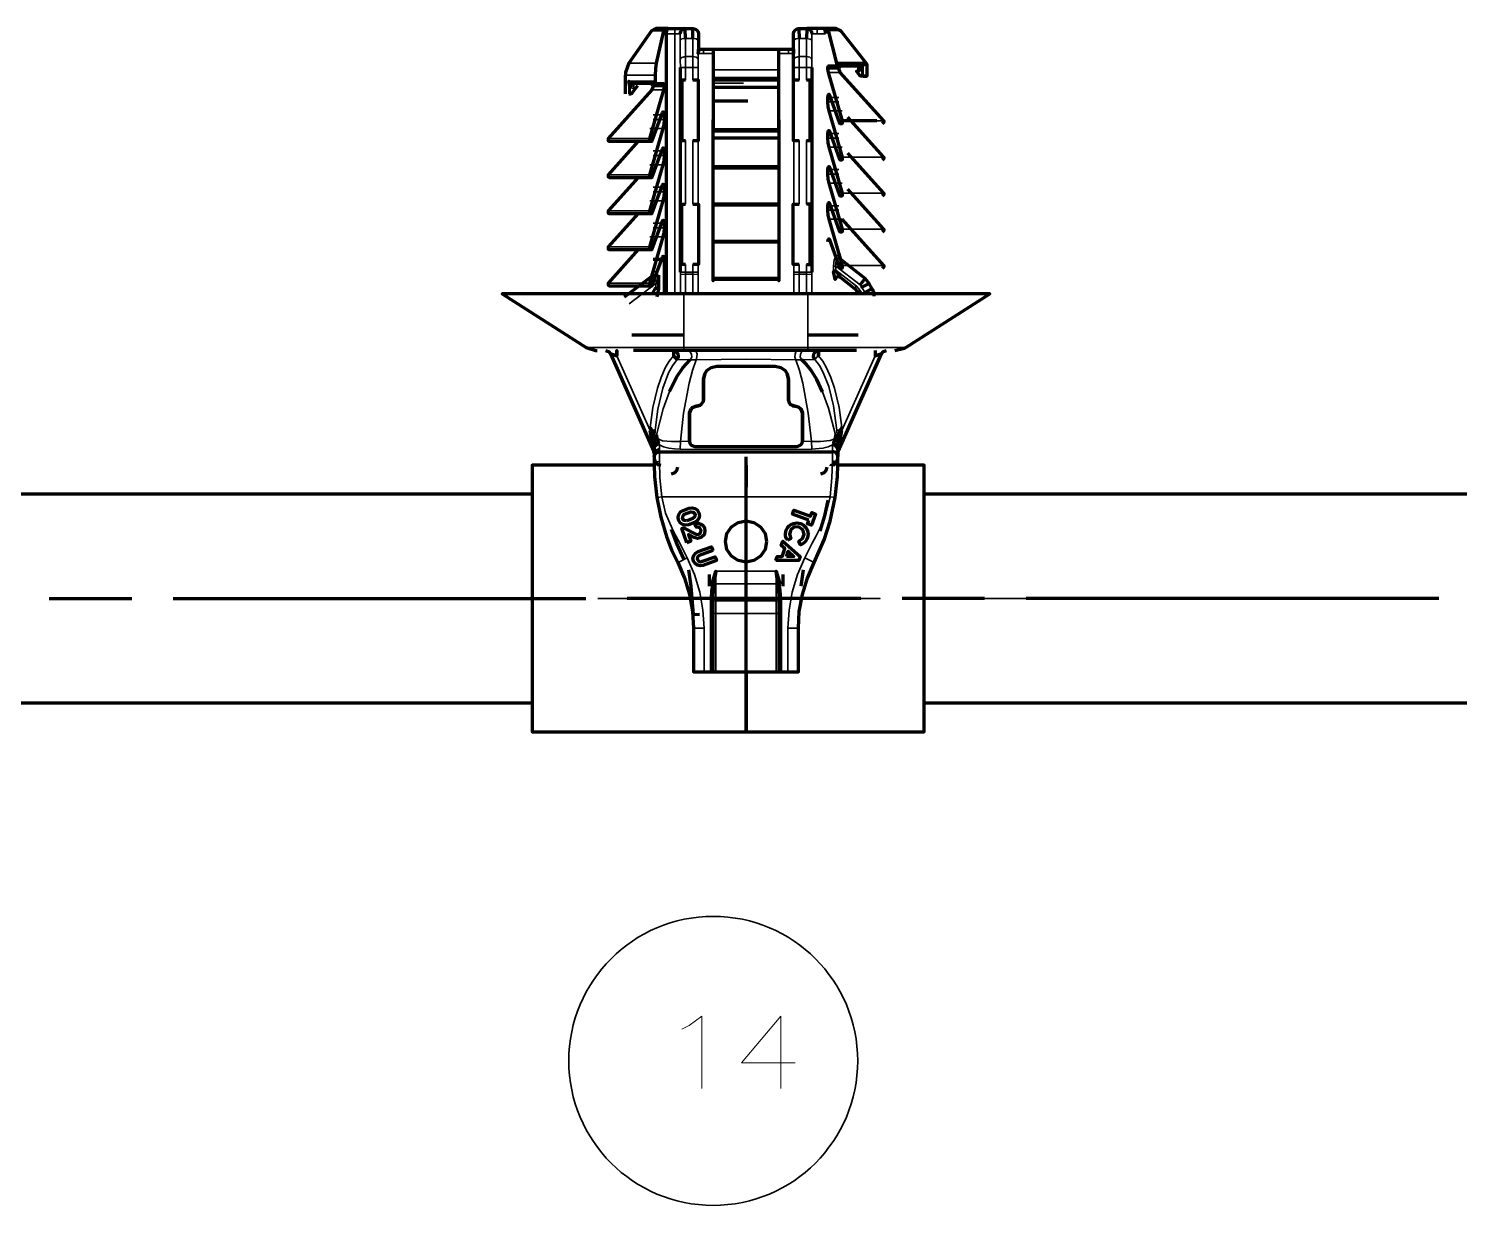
# Model space of a CAD drawing. Header units: millimetres. Extents: x 0 to 174, y 0 to 33.
# Drawn here: x 50.266 to 51.631, y 8.34 to 9.463 of the extents above; entities that cross this region are included whole.
import ezdxf

# ---------------------------------------------------------------- set-up
doc = ezdxf.new("R2010")
doc.units = ezdxf.units.MM
doc.layers.add('PDF_Geomertry', color=7, linetype='Continuous', true_color=0x405f80)

msp = doc.modelspace()

# ---------------------------------------------------------------- linework, layer by layer
at = {"layer": 'PDF_Geomertry', "lineweight": 70}
for points in [[(50.8646, 9.4626), (50.8649, 9.4626), (50.8669, 9.4626), (50.8735, 9.4626), (50.8669, 9.4626), (50.8651, 9.4626), (50.8646, 9.4626), (50.8606, 9.4606), (50.839, 9.4296), (50.8357, 9.4207), (50.8356, 9.4183)], [(50.8765, 9.4626), (50.8735, 9.4626), (50.8721, 9.4606), (50.865, 9.4296), (50.8642, 9.4243), (50.8639, 9.4183), (50.8639, 9.4125), (50.8644, 9.4104), (50.8525, 9.4104), (50.8436, 9.4104), (50.8421, 9.4107)], [(50.8749, 9.2104), (50.8749, 9.4576), (50.8753, 9.4612), (50.8758, 9.4622), (50.8761, 9.4625), (50.8765, 9.4626), (50.8828, 9.4626), (50.8865, 9.4626), (50.8897, 9.4626), (50.8918, 9.4626), (50.8926, 9.4626), (50.8907, 9.4622), (50.8892, 9.4612), (50.8881, 9.4596), (50.8876, 9.4576)], [(50.8926, 9.4626), (50.8926, 9.4626)], [(50.8928, 9.4533), (50.8926, 9.4625), (50.8926, 9.4626), (50.9001, 9.4626)], [(50.9001, 9.4533), (50.9001, 9.4625), (50.9001, 9.4626), (50.9004, 9.4626), (50.9024, 9.4622), (50.9039, 9.4612), (50.905, 9.4596), (50.9054, 9.4576), (50.9054, 9.4429)], [(50.9053, 9.4429), (50.9053, 9.4428), (50.9053, 9.4415), (50.9051, 9.439), (50.9053, 9.4415), (50.9053, 9.4428), (50.9053, 9.4429), (50.9101, 9.4429), (50.9192, 9.4429), (50.9192, 9.4414), (50.9192, 9.4372), (50.9192, 9.4308), (50.9192, 9.4232), (50.9192, 9.416), (50.9192, 9.4135), (50.9192, 9.4125), (50.9192, 9.4106), (50.9192, 9.4075), (50.9192, 9.4064), (50.9192, 9.4035), (50.9192, 9.3954), (50.9192, 9.3828), (50.9192, 9.3671), (50.9192, 9.3653), (50.9192, 9.364), (50.9192, 9.3643), (50.9192, 9.3651), (50.9821, 9.3651), (50.9821, 9.364), (50.9821, 9.3643), (50.9821, 9.3653), (50.9821, 9.3671), (50.9821, 9.3828), (50.9821, 9.3954), (50.9821, 9.4035), (50.9821, 9.4064), (50.9821, 9.4064), (50.9821, 9.4065), (50.9821, 9.4067), (50.9821, 9.4075), (50.9821, 9.4106), (50.9821, 9.4135), (50.9821, 9.4142), (50.9821, 9.416), (50.9821, 9.4232), (50.9821, 9.4308), (50.9821, 9.4372), (50.9821, 9.4414), (50.9821, 9.4429), (50.9911, 9.4429), (50.996, 9.4429), (50.996, 9.4428), (50.9961, 9.4415), (50.9961, 9.439), (50.996, 9.4429), (50.996, 9.4576), (50.9962, 9.4596), (50.9974, 9.4612), (50.9989, 9.4622), (51.0008, 9.4626), (51.0011, 9.4626), (51.0086, 9.4626), (51.0086, 9.4625), (51.0085, 9.4533)], [(51.0011, 9.4626), (51.0011, 9.4625), (51.0013, 9.4533)], [(51.0086, 9.4626), (51.0086, 9.4626)], [(51.0374, 9.4296), (51.0292, 9.4608), (51.0279, 9.4626), (51.0247, 9.4626), (51.0185, 9.4626), (51.0147, 9.4626), (51.0115, 9.4626), (51.0094, 9.4626), (51.0086, 9.4626), (51.0106, 9.4622), (51.0121, 9.4612), (51.0132, 9.4596), (51.0136, 9.4576)], [(51.0247, 9.4626), (51.0253, 9.4625), (51.0254, 9.4622), (51.026, 9.4612), (51.0263, 9.4596), (51.0264, 9.4576)], [(51.0368, 9.4626), (51.0365, 9.4626), (51.0344, 9.4626), (51.0279, 9.4626), (51.0344, 9.4626), (51.0363, 9.4626), (51.0368, 9.4626), (51.0407, 9.4608), (51.0654, 9.4296), (51.0658, 9.4288), (51.0658, 9.4174), (51.0643, 9.4174), (51.0625, 9.4174), (51.0658, 9.4174)], [(50.9192, 9.4429), (50.9821, 9.4429)], [(50.9961, 9.4135), (50.9961, 9.439)], [(50.8354, 9.4183), (50.8354, 9.4006)], [(50.8881, 9.2303), (50.8881, 9.4256)], [(51.0133, 9.4256), (51.0133, 9.2303)], [(51.0756, 9.3746), (51.0696, 9.3746), (51.0426, 9.3746), (51.0292, 9.4208), (51.0288, 9.4242), (51.0288, 9.4253), (51.0294, 9.4272), (51.0369, 9.4272), (51.0492, 9.4272), (51.0582, 9.4272)], [(51.0369, 9.4272), (51.0374, 9.4282), (51.0374, 9.4296), (51.0563, 9.4296), (51.0604, 9.4296), (51.0618, 9.4296)], [(51.0412, 9.4272), (51.0392, 9.4253)], [(51.081, 9.3721), (51.0825, 9.3736), (51.0821, 9.3746), (51.0406, 9.4208), (51.0392, 9.4242)], [(51.0625, 9.4174), (51.0622, 9.4174), (51.0619, 9.4174), (51.0611, 9.4174), (51.0604, 9.4174), (51.0597, 9.4175), (51.0592, 9.4179), (51.056, 9.4222), (51.0582, 9.4222), (51.0582, 9.4272), (51.0593, 9.4274), (51.0611, 9.4228), (51.0619, 9.4257), (51.0625, 9.4288), (51.0593, 9.4274)], [(50.8621, 9.4074), (50.8608, 9.4042), (50.8192, 9.3579), (50.8193, 9.3557), (50.8203, 9.3554), (50.821, 9.3554), (50.8229, 9.3554), (50.8307, 9.3554), (50.8431, 9.3554), (50.859, 9.3554), (50.8608, 9.3554), (50.861, 9.3554), (50.8611, 9.3554), (50.8613, 9.3558), (50.871, 9.3825), (50.8712, 9.3832), (50.8714, 9.3833), (50.8715, 9.3833), (50.8717, 9.3833), (50.8719, 9.3831), (50.8724, 9.3819), (50.8725, 9.3804), (50.8725, 9.376), (50.8722, 9.3714), (50.8714, 9.3674), (50.8586, 9.3233), (50.859, 9.3208)], [(50.8388, 9.4006), (50.8403, 9.4006), (50.8408, 9.4006), (50.8415, 9.4008), (50.8421, 9.4013), (50.8453, 9.4056), (50.8474, 9.4085)], [(50.8644, 9.4104), (50.8719, 9.4104), (50.8724, 9.4099), (50.8725, 9.4085), (50.8725, 9.4074), (50.8721, 9.4042), (50.8586, 9.3579), (50.859, 9.3554)], [(50.8621, 9.4085), (50.8601, 9.4104)], [(50.8929, 9.4135), (50.8894, 9.4135), (50.8894, 9.356), (50.8929, 9.356)], [(50.9, 9.356), (50.9054, 9.356), (50.9054, 9.4135), (50.9, 9.4135)], [(50.9821, 9.4135), (50.9192, 9.4135)], [(50.9821, 9.4064), (50.9192, 9.4064)], [(51.0013, 9.4135), (50.9958, 9.4135), (50.9958, 9.356), (51.0013, 9.356)], [(51.0083, 9.356), (51.0118, 9.356), (51.0118, 9.4135), (51.0083, 9.4135)], [(50.9525, 9.3935), (50.9192, 9.3935)], [(51.0288, 9.2593), (51.0289, 9.261), (51.0293, 9.2619), (51.0296, 9.2622), (51.0297, 9.2622), (51.0299, 9.2622), (51.03, 9.2621), (51.0304, 9.2615), (51.04, 9.2347), (51.0401, 9.2344), (51.0403, 9.2343), (51.0404, 9.2343), (51.0424, 9.2343), (51.0428, 9.2351), (51.0426, 9.2368), (51.0299, 9.2808), (51.029, 9.2847), (51.0288, 9.2894), (51.0288, 9.2938), (51.0289, 9.2954), (51.0293, 9.2965), (51.0296, 9.2967), (51.0297, 9.2967), (51.0299, 9.2967), (51.03, 9.2965), (51.0304, 9.296), (51.04, 9.2693), (51.0401, 9.2689), (51.0403, 9.2688), (51.0404, 9.2688), (51.0424, 9.2688), (51.0428, 9.2696), (51.0426, 9.2713), (51.0299, 9.3153), (51.029, 9.3192), (51.0288, 9.3239), (51.0288, 9.3282), (51.0289, 9.3299), (51.0293, 9.331), (51.0296, 9.3311), (51.0297, 9.3311), (51.0299, 9.3311), (51.03, 9.331), (51.0304, 9.3304), (51.04, 9.3038), (51.0401, 9.3033), (51.0403, 9.3032), (51.0404, 9.3032), (51.0424, 9.3032), (51.0428, 9.304), (51.0426, 9.3057), (51.0299, 9.3497), (51.029, 9.3536), (51.0288, 9.3583), (51.0288, 9.3626), (51.0289, 9.3643), (51.0293, 9.3654), (51.0296, 9.3656), (51.0297, 9.3656), (51.0299, 9.3656), (51.03, 9.3654), (51.0304, 9.3649), (51.04, 9.3382), (51.0401, 9.3378), (51.0403, 9.3376), (51.0404, 9.3376), (51.0424, 9.3376), (51.0428, 9.3385), (51.0426, 9.3401), (51.0299, 9.3842), (51.029, 9.3881), (51.0288, 9.3928), (51.0288, 9.3971), (51.0289, 9.3987), (51.0293, 9.3999), (51.0296, 9.4), (51.0297, 9.4), (51.0299, 9.4), (51.03, 9.3999), (51.0304, 9.3993), (51.04, 9.3726), (51.0401, 9.3722), (51.0403, 9.3721), (51.0404, 9.3721), (51.0424, 9.3721), (51.0428, 9.3729), (51.0426, 9.3746)], [(50.9821, 9.3758), (50.9821, 9.3724), (50.9821, 9.3714), (50.9821, 9.3711), (50.9821, 9.371), (50.9821, 9.371), (50.9821, 9.371), (50.9821, 9.3681), (50.9821, 9.36), (50.9821, 9.3474), (50.9821, 9.3317), (50.9821, 9.3299), (50.9821, 9.3289), (50.9821, 9.3286), (50.9821, 9.3297), (50.9192, 9.3297), (50.9192, 9.3289), (50.9192, 9.3286), (50.9192, 9.3299), (50.9192, 9.3317), (50.9192, 9.3474), (50.9192, 9.36), (50.9192, 9.3681), (50.9192, 9.371), (50.9192, 9.3758)], [(51.081, 9.3376), (51.0825, 9.3392), (51.0821, 9.3401), (51.0478, 9.3783)], [(50.8479, 9.3554), (50.8192, 9.3233), (50.8193, 9.3213), (50.8203, 9.321)], [(50.8203, 9.3208), (50.821, 9.3208), (50.8229, 9.3208), (50.8307, 9.3208), (50.8431, 9.3208), (50.859, 9.3208), (50.8608, 9.3208), (50.861, 9.321), (50.8611, 9.321), (50.8613, 9.3214), (50.871, 9.3481), (50.8712, 9.3488), (50.8714, 9.3489), (50.8715, 9.3489), (50.8717, 9.3489), (50.8719, 9.3486), (50.8724, 9.3475), (50.8725, 9.346), (50.8725, 9.3415), (50.8722, 9.3369), (50.8714, 9.3329), (50.8586, 9.2889), (50.859, 9.2864)], [(50.9821, 9.3581), (50.9192, 9.3581)], [(50.9821, 9.3404), (50.9821, 9.3369), (50.9821, 9.336), (50.9821, 9.3357), (50.9821, 9.3356), (50.9821, 9.3354), (50.9821, 9.3354), (50.9821, 9.3326), (50.9821, 9.3246), (50.9821, 9.3119), (50.9821, 9.2961), (50.9821, 9.2944), (50.9821, 9.2935), (50.9821, 9.2932), (50.9821, 9.2943), (50.9192, 9.2943), (50.9192, 9.2935), (50.9192, 9.2932), (50.9192, 9.2944), (50.9192, 9.2961), (50.9192, 9.3119), (50.9192, 9.3244), (50.9192, 9.3326), (50.9192, 9.3354), (50.9192, 9.3404)], [(51.081, 9.3032), (51.0825, 9.3047), (51.0821, 9.3057), (51.0478, 9.3439)], [(50.8479, 9.3208), (50.8192, 9.2889), (50.8193, 9.2868), (50.8203, 9.2865)], [(50.8203, 9.2864), (50.821, 9.2864), (50.8229, 9.2864), (50.8307, 9.2864), (50.8431, 9.2864), (50.859, 9.2864), (50.8608, 9.2864), (50.861, 9.2865), (50.8611, 9.2865), (50.8613, 9.2869), (50.871, 9.3136), (50.8712, 9.3142), (50.8714, 9.3144), (50.8715, 9.3144), (50.8717, 9.3144), (50.8719, 9.3142), (50.8724, 9.3131), (50.8725, 9.3115), (50.8725, 9.3071), (50.8722, 9.3025), (50.8714, 9.2985), (50.8586, 9.2544), (50.859, 9.2519)], [(51.081, 9.2688), (51.0825, 9.2703), (51.0821, 9.2713), (51.0478, 9.3094)], [(50.8929, 9.2378), (50.8894, 9.2378), (50.8894, 9.2953), (50.8929, 9.2953)], [(50.9, 9.2953), (50.9054, 9.2953), (50.9054, 9.2378), (50.9, 9.2378)], [(50.9821, 9.305), (50.9821, 9.3015), (50.9821, 9.3006), (50.9821, 9.3001), (50.9821, 9.3001), (50.9821, 9.3), (50.9821, 9.3), (50.9821, 9.2972), (50.9821, 9.289), (50.9821, 9.2765), (50.9821, 9.2607), (50.9821, 9.259), (50.9821, 9.2581), (50.9821, 9.2578), (50.9821, 9.2589), (50.9192, 9.2589), (50.9192, 9.2581), (50.9192, 9.2578), (50.9192, 9.259), (50.9192, 9.2607), (50.9192, 9.2765), (50.9192, 9.289), (50.9192, 9.2972), (50.9192, 9.3), (50.9192, 9.305)], [(51.0013, 9.2378), (50.9958, 9.2378), (50.9958, 9.2953), (51.0013, 9.2953)], [(51.0083, 9.2378), (51.0118, 9.2378), (51.0118, 9.2953), (51.0083, 9.2953)], [(50.8479, 9.2864), (50.8192, 9.2544), (50.8193, 9.2524), (50.8203, 9.2521)], [(51.081, 9.2343), (51.0825, 9.2358), (51.0821, 9.2368), (51.0425, 9.2808)], [(50.8203, 9.2519), (50.821, 9.2519), (50.8229, 9.2519), (50.8307, 9.2519), (50.8431, 9.2519), (50.859, 9.2519), (50.8608, 9.2519), (50.861, 9.2521), (50.8611, 9.2521), (50.8613, 9.2525), (50.871, 9.2792), (50.8712, 9.2797), (50.8714, 9.2799), (50.8715, 9.28), (50.8717, 9.28), (50.8719, 9.2797), (50.8724, 9.2786), (50.8725, 9.2771), (50.8725, 9.2726), (50.8722, 9.2681), (50.8714, 9.264), (50.8586, 9.22), (50.859, 9.2175)], [(50.9821, 9.2696), (50.9821, 9.2661), (50.9821, 9.265), (50.9821, 9.2647), (50.9821, 9.2647), (50.9821, 9.2646), (50.9821, 9.2646), (50.9821, 9.2618), (50.9821, 9.2536), (50.9821, 9.2411), (50.9821, 9.2253), (50.9821, 9.2236), (50.9821, 9.2226), (50.9821, 9.2224), (50.9821, 9.2235), (50.9192, 9.2235), (50.9192, 9.2226), (50.9192, 9.2224), (50.9192, 9.2235), (50.9192, 9.2253), (50.9192, 9.241), (50.9192, 9.2536), (50.9192, 9.2618), (50.9192, 9.2646), (50.9192, 9.2696)], [(50.8479, 9.2519), (50.8192, 9.22), (50.8193, 9.2179), (50.8203, 9.2175), (50.821, 9.2175), (50.8229, 9.2175), (50.8307, 9.2175), (50.8431, 9.2175), (50.859, 9.2175), (50.8608, 9.2175), (50.861, 9.2175), (50.8611, 9.2176), (50.8613, 9.2181), (50.871, 9.2447), (50.8712, 9.2453), (50.8714, 9.2454), (50.8715, 9.2456), (50.8717, 9.2456), (50.8719, 9.2453), (50.8724, 9.2442), (50.8725, 9.2425), (50.8621, 9.2425)], [(50.8725, 9.2425), (50.8725, 9.2103)], [(51.071, 9.2146), (51.0682, 9.2197), (51.0612, 9.216), (51.0682, 9.2197), (51.0643, 9.2244), (51.0396, 9.2438)], [(50.8626, 9.2278), (50.8344, 9.2067)], [(50.8671, 9.2274), (50.8671, 9.2211), (50.8672, 9.2196), (50.8672, 9.2158), (50.8671, 9.2146)], [(51.0356, 9.2233), (51.0342, 9.2311), (51.0368, 9.2315), (51.0404, 9.2257), (51.0383, 9.2263), (51.0364, 9.2253), (51.0356, 9.2233), (51.036, 9.2249), (51.0372, 9.226), (51.0389, 9.2263), (51.0404, 9.2256), (51.0404, 9.2257), (51.0543, 9.2147), (51.0569, 9.2115), (51.0578, 9.2101)], [(51.0363, 9.225), (51.0381, 9.2264), (51.0396, 9.2267)], [(50.861, 9.2093), (50.8644, 9.215), (50.8671, 9.2146), (50.8657, 9.2069)], [(51.0594, 9.2182), (51.0643, 9.2244)], [(51.064, 9.211), (51.07, 9.2142), (51.071, 9.2146), (51.0722, 9.2112), (51.0726, 9.2076)], [(51.0925, 9.1556), (51.1018, 9.1579), (51.1031, 9.1586), (51.1832, 9.2097), (51.0097, 9.2097), (50.8915, 9.2097), (50.7689, 9.2097), (50.7313, 9.2097), (50.7214, 9.2097), (50.7194, 9.2097), (50.7181, 9.2097), (50.7982, 9.1586), (50.8072, 9.1556), (50.8087, 9.1556)], [(50.8915, 9.1703), (50.8418, 9.1703)], [(51.0576, 9.1703), (51.0097, 9.1703)], [(50.8168, 9.1556), (50.8194, 9.1547), (50.8213, 9.1526), (50.8275, 9.1507), (50.8275, 9.1556), (50.8275, 9.1507), (50.8213, 9.1526), (50.8628, 9.0593), (50.8592, 9.0794)], [(51.056, 9.1556), (51.0414, 9.1556), (51.0097, 9.1556), (50.8915, 9.1556), (50.8599, 9.1556), (50.8435, 9.1556)], [(50.8778, 9.1167), (50.8844, 9.1304), (50.8903, 9.1393), (50.8974, 9.1467)], [(51.0237, 9.1163), (51.0182, 9.1279), (51.0125, 9.1372), (51.0085, 9.1422), (51.0039, 9.1467)], [(51.0163, 9.1472), (51.015, 9.1499), (51.0153, 9.1526), (51.0171, 9.1547), (51.0197, 9.1556)], [(51.0382, 9.0578), (51.0385, 9.0593), (51.08, 9.1526), (51.0738, 9.1507), (51.08, 9.1526), (51.0818, 9.1547), (51.0846, 9.1556)], [(51.0738, 9.1556), (51.0738, 9.1549), (51.0738, 9.1507)], [(50.9101, 9.1283), (50.9114, 9.1336), (50.9101, 9.1283), (50.9101, 9.1282)], [(50.9114, 9.1336), (50.9132, 9.1365), (50.9174, 9.1396), (50.9228, 9.1408), (50.9476, 9.1408), (50.9536, 9.1408), (50.9785, 9.1408), (50.984, 9.1396), (50.9881, 9.1365), (50.9899, 9.1336), (50.9911, 9.1283), (50.9899, 9.1336)], [(50.9476, 9.1408), (50.9536, 9.1408)], [(50.91, 9.1088), (50.9101, 9.1282), (50.91, 9.1088), (50.9096, 9.1064)], [(50.9911, 9.1282), (50.9913, 9.1088), (50.9911, 9.1282), (50.9911, 9.1283)], [(50.8989, 9.101), (50.9019, 9.1024), (50.9025, 9.1024), (50.9028, 9.1024), (50.9031, 9.1025), (50.9038, 9.1025), (50.9074, 9.1036), (50.9096, 9.1064), (50.9072, 9.1035), (50.9038, 9.1025), (50.9031, 9.1025), (50.8989, 9.101), (50.8982, 9.1001)], [(50.9925, 9.105), (50.9953, 9.1029), (50.9972, 9.1025), (50.9935, 9.104), (50.9925, 9.105), (50.9913, 9.1088)], [(50.9038, 9.1025), (50.9038, 9.1025)], [(50.9972, 9.1025), (50.9975, 9.1025), (50.9983, 9.1025), (51.001, 9.1018), (51.0031, 9.1001), (51.0046, 9.0963), (51.0031, 9.1001)], [(51.0046, 9.0963), (51.0046, 9.0693), (51.0046, 9.0692), (51.0046, 9.0693), (51.0046, 9.0961)], [(50.8592, 9.0822), (50.8608, 9.0797), (50.861, 9.0794), (50.8628, 9.0728), (50.8632, 9.0657), (50.8632, 9.0649), (50.8632, 9.0638), (50.8632, 9.0611), (50.8632, 9.0567), (50.8632, 9.0546), (50.8632, 9.0553), (50.8649, 9.0581), (50.8682, 9.0593)], [(50.8653, 9.0754), (50.8653, 9.0753), (50.8657, 9.0717), (50.8671, 9.0675), (50.8654, 9.0669), (50.864, 9.0658), (50.8632, 9.0642), (50.8632, 9.0638)], [(51.0421, 9.0822), (51.0404, 9.0797), (51.0403, 9.0794), (51.0385, 9.0728), (51.0382, 9.0657), (51.0382, 9.065), (51.0382, 9.0638), (51.0382, 9.0611), (51.0382, 9.0546), (51.0378, 9.0564), (51.0363, 9.0583), (51.0332, 9.0593)], [(51.036, 9.0754), (51.036, 9.0753), (51.0356, 9.0717), (51.0342, 9.0675), (51.0369, 9.0661), (51.0381, 9.0642), (51.0382, 9.0638)], [(51.0385, 9.0593), (51.0421, 9.0794)], [(50.8967, 9.0692), (50.8971, 9.0671), (50.8983, 9.0654), (50.9017, 9.0643), (50.9347, 9.0643), (50.9458, 9.0643), (50.9899, 9.0643), (50.9996, 9.0643)], [(51.0031, 9.0657), (50.9997, 9.0643), (51.0031, 9.0657), (51.0042, 9.0672), (51.0046, 9.0692)], [(51.0046, 9.0693), (51.0046, 9.0693)], [(51.0382, 9.0611), (51.0378, 9.0628), (51.0367, 9.0643), (51.035, 9.0653), (51.0332, 9.0656)], [(50.8632, 9.0578), (50.8628, 9.0593)], [(50.8632, 9.0567), (50.8646, 9.06), (50.8675, 9.0614), (50.8682, 9.0614)], [(50.8632, 9.0546), (50.8632, 9.0463), (50.8635, 9.0356), (50.8656, 9.0154), (50.8693, 8.9967), (50.8749, 8.9783), (50.8797, 8.9657), (50.8856, 8.9535), (50.8921, 8.9386), (50.8968, 8.9231), (50.8997, 8.9069), (50.9007, 8.8908), (50.9007, 8.8494), (50.9107, 8.8494), (50.9169, 8.8494), (50.9194, 8.8494), (50.9219, 8.8494), (50.9794, 8.8494), (50.9819, 8.8494), (50.9844, 8.8494), (50.9907, 8.8494), (51.0007, 8.8494), (51.0007, 8.8908), (51.0015, 8.9069), (51.0044, 8.9231), (51.0092, 8.9386), (51.0157, 8.9535), (51.0253, 8.975), (51.031, 8.9928), (51.0358, 9.0154), (51.0379, 9.0356), (51.0382, 9.0463), (51.0382, 9.0546)], [(50.8632, 9.0525), (50.864, 9.0494), (50.8663, 9.0471), (50.8694, 9.0463)], [(50.8682, 9.0592), (51.0332, 9.0592)], [(51.0319, 9.0458), (51.0319, 9.0463), (51.035, 9.0471), (51.0374, 9.0494), (51.0382, 9.0525)], [(51.0332, 9.0499), (51.0367, 9.0489), (51.0378, 9.0476), (51.0382, 9.0463)], [(50.8632, 9.0464), (50.7467, 9.0464), (50.7467, 8.7922), (50.9507, 8.7922), (51.1206, 8.7922), (51.1206, 9.0464), (51.0382, 9.0464)], [(50.8796, 9.0381), (50.8831, 9.0393), (50.8847, 9.0413), (50.8857, 9.0446)], [(51.0221, 9.0381), (51.0256, 9.0393), (51.0272, 9.0413), (51.0282, 9.0446)], [(50.7465, 9.0188), (48.7951, 9.0188)], [(51.0214, 8.9833), (51.0257, 8.9981), (51.0289, 9.0131)], [(53.3489, 9.0188), (51.1207, 9.0188)], [(50.8793, 8.9854), (50.8846, 8.971), (50.8911, 8.9571)], [(50.8958, 8.9467), (50.8981, 8.931), (50.9003, 8.9044), (50.9, 8.904), (50.9, 8.9038), (50.9006, 8.9039), (50.9062, 8.9044)], [(50.9157, 8.931), (50.9157, 8.9422)], [(50.9194, 8.8494), (50.9194, 8.9189), (50.9197, 8.9283), (50.9201, 8.9331), (50.9183, 8.9335), (50.9219, 8.9453), (50.9201, 8.9331)], [(50.9811, 8.9331), (50.9794, 8.9453), (50.9829, 8.9335), (50.9811, 8.9331), (50.9815, 8.9283), (50.9819, 8.9189), (50.9819, 8.8494)], [(50.9857, 8.9422), (50.9857, 8.931)], [(51.0032, 8.931), (51.0056, 8.9467)], [(51.001, 8.9044), (51.0013, 8.904), (51.0013, 8.9038)], [(48.7951, 8.8197), (50.7465, 8.8197)], [(51.1207, 8.8197), (53.3489, 8.8197)]]:
    msp.add_lwpolyline(points, dxfattribs=at)
at = {"layer": 'PDF_Geomertry', "lineweight": 35}
for points in [[(50.8721, 9.4606), (50.8606, 9.4606)], [(50.8749, 9.4576), (50.8828, 9.4576), (50.8828, 9.2111)], [(50.8828, 9.4626), (50.8828, 9.4576), (50.8876, 9.4576), (50.8878, 9.4576), (50.8882, 9.4596), (50.8892, 9.4612), (50.8908, 9.4622), (50.8926, 9.4626)], [(50.8879, 9.4508), (50.8878, 9.4558), (50.8878, 9.4575), (50.8878, 9.4576), (50.8878, 9.4576)], [(50.9051, 9.4576), (50.9051, 9.4576), (50.9051, 9.4575), (50.905, 9.4558), (50.905, 9.4508), (50.9049, 9.4513), (50.9043, 9.4521), (50.9032, 9.4528), (50.9001, 9.4533), (50.8928, 9.4533), (50.8929, 9.436), (50.8894, 9.4351), (50.8883, 9.4343), (50.8879, 9.4333), (50.8879, 9.4508), (50.8879, 9.4513), (50.8885, 9.4521), (50.8896, 9.4528), (50.8928, 9.4533)], [(50.9001, 9.4626), (50.9021, 9.4622), (50.9036, 9.4612), (50.9047, 9.4596), (50.9051, 9.4576), (50.9054, 9.4576)], [(50.996, 9.4576), (50.9961, 9.4576)], [(51.0013, 9.4533), (50.9981, 9.4528), (50.9969, 9.4521), (50.9964, 9.4513), (50.9962, 9.4508), (50.9962, 9.4558), (50.9962, 9.4575), (50.9961, 9.4576), (50.9961, 9.4576), (50.9965, 9.4596), (50.9976, 9.4612), (50.9992, 9.4622), (51.0011, 9.4626)], [(51.0135, 9.4576), (51.0135, 9.4576), (51.0135, 9.4575), (51.0135, 9.4558), (51.0135, 9.4508), (51.0131, 9.4518), (51.0119, 9.4526), (51.0085, 9.4533), (51.0013, 9.4533), (51.0013, 9.436), (50.9978, 9.4351), (50.9968, 9.4343), (50.9964, 9.4333), (50.9962, 9.4508)], [(51.0185, 9.4576), (51.0136, 9.4576), (51.0135, 9.4576), (51.0129, 9.4601), (51.011, 9.4619), (51.0086, 9.4626)], [(51.0264, 9.4576), (51.0185, 9.4576), (51.0185, 9.4612), (51.0185, 9.4626)], [(51.0407, 9.4608), (51.0292, 9.4608)], [(50.905, 9.4508), (50.9049, 9.4333), (50.9049, 9.4337), (50.9043, 9.4346), (50.9032, 9.4353), (50.9, 9.436), (50.9001, 9.4533)], [(51.0135, 9.4508), (51.0133, 9.4333), (51.0132, 9.4337), (51.0126, 9.4346), (51.0115, 9.4353), (51.0083, 9.436), (51.0085, 9.4533)], [(50.8929, 9.4135), (50.8929, 9.4256), (50.9, 9.4256), (50.9, 9.436), (50.8929, 9.436), (50.8929, 9.4256), (50.8881, 9.4256), (50.8879, 9.4333)], [(50.9049, 9.4333), (50.9049, 9.4256), (50.9049, 9.4135)], [(50.9192, 9.439), (50.9101, 9.439), (50.9051, 9.439)], [(50.9101, 9.4429), (50.9101, 9.4418), (50.9101, 9.439)], [(50.9961, 9.439), (50.9911, 9.439), (50.9821, 9.439)], [(50.9911, 9.439), (50.9911, 9.4429)], [(51.0133, 9.4333), (51.0133, 9.4256), (51.0083, 9.4256), (51.0083, 9.436), (51.0013, 9.436), (51.0013, 9.4256), (50.9964, 9.4256)], [(50.9964, 9.4135), (50.9964, 9.4256), (50.9964, 9.4333)], [(50.8354, 9.4183), (50.8639, 9.4183)], [(50.839, 9.4296), (50.865, 9.4296)], [(50.9, 9.4135), (50.9, 9.4256), (50.9049, 9.4256)], [(50.9192, 9.4232), (50.9821, 9.4232)], [(51.0013, 9.4135), (51.0013, 9.4256), (51.0083, 9.4256), (51.0083, 9.4135)], [(51.0288, 9.4253), (51.0392, 9.4253)], [(51.0392, 9.4242), (51.0288, 9.4242)], [(51.0406, 9.4208), (51.0292, 9.4208)], [(51.0582, 9.4222), (51.0611, 9.4228), (51.0611, 9.4174)], [(51.0625, 9.4288), (51.0625, 9.4174)], [(50.8388, 9.4006), (50.8388, 9.4125), (50.8639, 9.4125)], [(50.8403, 9.4006), (50.8403, 9.4062), (50.8436, 9.4056), (50.8436, 9.409), (50.8436, 9.4104)], [(50.8436, 9.4056), (50.8453, 9.4056)], [(50.8721, 9.4042), (50.8608, 9.4042)], [(50.8621, 9.4085), (50.8725, 9.4085)], [(50.8725, 9.4074), (50.8621, 9.4074)], [(50.9192, 9.416), (50.9821, 9.416)], [(50.9482, 9.4106), (50.9192, 9.4106)], [(51.0288, 9.3971), (51.0392, 9.3971)], [(51.0392, 9.3928), (51.0288, 9.3928)], [(50.8621, 9.3804), (50.8725, 9.3804)], [(50.8725, 9.376), (50.8621, 9.376)], [(51.0299, 9.3842), (51.0425, 9.3842)], [(50.8588, 9.3674), (50.8714, 9.3674)], [(50.9192, 9.3671), (50.9821, 9.3671)], [(51.0288, 9.3626), (51.0392, 9.3626)], [(51.0756, 9.3746), (51.0821, 9.3746)], [(50.8192, 9.3579), (50.8586, 9.3579)], [(50.8929, 9.2953), (50.8929, 9.356)], [(50.9, 9.2953), (50.9, 9.356)], [(50.9049, 9.356), (50.9049, 9.2953)], [(50.9051, 9.356), (50.9051, 9.2953)], [(50.9964, 9.2953), (50.9964, 9.356)], [(51.0013, 9.356), (51.0013, 9.2953)], [(51.0083, 9.356), (51.0083, 9.2953)], [(51.0392, 9.3583), (51.0288, 9.3583)], [(51.0299, 9.3497), (51.0425, 9.3497)], [(50.8621, 9.346), (50.8725, 9.346)], [(50.8725, 9.3415), (50.8621, 9.3415)], [(51.0426, 9.3401), (51.0715, 9.3401), (51.0794, 9.3401), (51.081, 9.3401), (51.0821, 9.3401)], [(50.8192, 9.3233), (50.8586, 9.3233)], [(50.8588, 9.3329), (50.8714, 9.3329)], [(50.9821, 9.3317), (50.9192, 9.3317)], [(51.0288, 9.3282), (51.0392, 9.3282)], [(51.0392, 9.3239), (51.0288, 9.3239)], [(50.8621, 9.3115), (50.8725, 9.3115)], [(51.0299, 9.3153), (51.0425, 9.3153)], [(50.8588, 9.2985), (50.8714, 9.2985)], [(50.8725, 9.3071), (50.8621, 9.3071)], [(50.9821, 9.2961), (50.9192, 9.2961)], [(51.0426, 9.3057), (51.0715, 9.3057), (51.0794, 9.3057), (51.081, 9.3057), (51.0821, 9.3057)], [(50.8192, 9.2889), (50.8586, 9.2889)], [(51.0288, 9.2938), (51.0392, 9.2938)], [(51.0392, 9.2894), (51.0288, 9.2894)], [(51.0299, 9.2808), (51.0425, 9.2808)], [(50.8621, 9.2771), (50.8725, 9.2771)], [(50.8725, 9.2726), (50.8621, 9.2726)], [(51.0426, 9.2713), (51.0715, 9.2713), (51.0794, 9.2713), (51.081, 9.2713), (51.0821, 9.2713)], [(50.8192, 9.2544), (50.8586, 9.2544)], [(50.8588, 9.264), (50.8714, 9.264)], [(50.9821, 9.2607), (50.9192, 9.2607)], [(51.034, 9.2361), (51.0349, 9.2421), (51.0365, 9.2451), (51.0372, 9.246), (51.0378, 9.2462), (51.0382, 9.2462), (51.0385, 9.2461)], [(51.064, 9.211), (51.0612, 9.216), (51.0594, 9.2182), (51.0365, 9.2361), (51.0364, 9.2396), (51.0371, 9.2425), (51.0382, 9.2438), (51.0388, 9.244), (51.0396, 9.2438)], [(50.8626, 9.2278), (50.8628, 9.2279), (50.8631, 9.2279), (50.8635, 9.2276), (50.8639, 9.2272), (50.8646, 9.2258), (50.8658, 9.2268), (50.8661, 9.2274), (50.8653, 9.2299), (50.8635, 9.2313)], [(50.8646, 9.2258), (50.8649, 9.2208), (50.8671, 9.2211), (50.8661, 9.2274), (50.8671, 9.2274)], [(50.8929, 9.209), (50.8929, 9.2285), (50.8883, 9.2282), (50.8881, 9.2282), (50.8881, 9.2281), (50.8881, 9.2281), (50.8881, 9.2281), (50.8881, 9.2303), (50.8929, 9.2303), (50.8929, 9.2378)], [(50.8881, 9.2086), (50.8881, 9.2281)], [(50.9, 9.2378), (50.9, 9.2303), (50.9049, 9.2303), (50.9049, 9.2378)], [(50.9, 9.209), (50.9, 9.2285), (50.9044, 9.2282), (50.9047, 9.2282), (50.9049, 9.2281), (50.9049, 9.2281), (50.9049, 9.2281), (50.9049, 9.2303)], [(50.9049, 9.2281), (50.9049, 9.2086)], [(50.9051, 9.2097), (50.9051, 9.2378)], [(51.0013, 9.2378), (51.0013, 9.2303), (50.9964, 9.2303), (50.9964, 9.2378)], [(51.0013, 9.209), (51.0013, 9.2285), (50.9968, 9.2282), (50.9965, 9.2282), (50.9964, 9.2281), (50.9964, 9.2281), (50.9964, 9.2281), (50.9964, 9.2303)], [(50.9964, 9.2086), (50.9964, 9.2281)], [(51.0083, 9.2378), (51.0083, 9.2303), (51.0133, 9.2303), (51.0133, 9.2281), (51.0133, 9.2281), (51.0132, 9.2281), (51.0132, 9.2282), (51.0129, 9.2282), (51.0083, 9.2285), (51.0083, 9.209)], [(51.0133, 9.2281), (51.0133, 9.2086)], [(51.0342, 9.2311), (51.034, 9.2324), (51.0365, 9.2324), (51.0365, 9.2361), (51.034, 9.2361), (51.034, 9.2324)], [(51.0368, 9.2315), (51.0365, 9.2324), (51.0561, 9.2171)], [(51.0426, 9.2368), (51.0715, 9.2368), (51.0794, 9.2368), (51.081, 9.2368), (51.0821, 9.2368)], [(50.8192, 9.22), (50.8586, 9.22)], [(50.8649, 9.2208), (50.8647, 9.2196), (50.8392, 9.2003)], [(50.8672, 9.2196), (50.8647, 9.2196), (50.8647, 9.2158), (50.8644, 9.215)], [(50.8672, 9.2158), (50.8647, 9.2158)], [(50.9821, 9.2253), (50.9192, 9.2253)], [(51.0356, 9.2233), (51.0356, 9.2233)], [(51.0569, 9.2115), (51.0578, 9.2119), (51.0596, 9.2129), (51.0561, 9.2171), (51.0543, 9.2147)], [(51.0596, 9.2129), (51.0604, 9.2115), (51.0578, 9.2101)], [(50.8915, 9.2097), (50.8915, 9.1586), (51.0097, 9.1586), (51.0097, 9.1556)], [(51.1031, 9.1586), (51.0097, 9.1586), (51.0097, 9.2097)], [(50.8915, 9.1556), (50.8915, 9.1586), (50.8256, 9.1586), (50.7982, 9.1586)], [(50.8947, 9.1556), (50.8972, 9.1546), (50.8987, 9.1522), (50.8989, 9.1492), (50.8974, 9.1467), (50.8851, 9.1472), (50.8815, 9.1507), (50.8774, 9.1454), (50.8737, 9.1393), (50.8696, 9.13), (50.8661, 9.1199), (50.8618, 9.1014), (50.8592, 9.0822), (50.8592, 9.0794), (50.8275, 9.1507)], [(50.8851, 9.1472), (50.8804, 9.1411), (50.8768, 9.1344), (50.8712, 9.1199), (50.8665, 9.0997), (50.8639, 9.0796), (50.8608, 9.0797)], [(50.8974, 9.1467), (50.9032, 9.1467), (50.8996, 9.1365), (50.8964, 9.1246), (50.8911, 9.0961), (50.8882, 9.0689), (50.8797, 9.0688), (50.871, 9.0697), (50.8682, 9.0707), (50.8664, 9.0717), (50.8653, 9.0733), (50.8653, 9.0753), (50.865, 9.0738), (50.8632, 9.0642)], [(50.9017, 9.1556), (50.9024, 9.1553), (50.9031, 9.1546), (50.904, 9.1522), (50.9036, 9.1478), (50.9032, 9.1467), (50.9507, 9.1474), (50.9981, 9.1467), (50.9972, 9.1492), (50.9974, 9.1522), (50.9981, 9.1544), (50.9986, 9.1551), (50.9993, 9.1556), (50.9996, 9.1556)], [(51.0381, 9.0642), (51.0361, 9.0744), (51.036, 9.0753), (51.036, 9.0736), (51.0343, 9.0713), (51.031, 9.0699), (51.0218, 9.0688), (51.0131, 9.0689), (51.0101, 9.0961), (51.0049, 9.1244), (51.0017, 9.1365), (50.9981, 9.1467), (51.0039, 9.1467)], [(51.0163, 9.1472), (51.0039, 9.1467), (51.0024, 9.1492), (51.0025, 9.1522), (51.004, 9.1546), (51.0065, 9.1556)], [(51.0738, 9.1556), (51.0738, 9.1542), (51.0738, 9.1507), (51.0421, 9.0794), (51.0421, 9.0822), (51.0394, 9.1014), (51.0351, 9.1199), (51.0317, 9.13), (51.0275, 9.1393), (51.0239, 9.1454), (51.0197, 9.1507), (51.0176, 9.1486), (51.0168, 9.1479), (51.0163, 9.1474), (51.0163, 9.1474), (51.0163, 9.1472), (51.0207, 9.1414), (51.0243, 9.1347), (51.0296, 9.1214), (51.0342, 9.1029), (51.0374, 9.0796)], [(50.8653, 9.0754), (50.8717, 9.1), (50.8778, 9.1167)], [(51.036, 9.0754), (51.0294, 9.1006), (51.0237, 9.1163)], [(50.9031, 9.1025), (50.9031, 9.1025)], [(50.9038, 9.1025), (50.9038, 9.1025)], [(50.861, 9.0794), (50.8592, 9.0794)], [(50.8639, 9.0796), (50.8632, 9.0638)], [(51.0382, 9.0638), (51.0374, 9.0796), (51.0404, 9.0797)], [(51.0421, 9.0794), (51.0403, 9.0794)], [(50.8632, 9.0611), (50.8635, 9.0628), (50.8646, 9.0643), (50.8663, 9.0653), (50.8682, 9.0656), (50.8671, 9.0675)], [(50.8879, 9.0617), (50.8826, 9.0618), (50.8772, 9.0625), (50.8721, 9.0639), (50.8682, 9.0656), (50.8682, 9.0614), (50.8682, 9.0593), (50.8682, 9.0592), (50.8682, 9.0499), (50.8658, 9.0494), (50.864, 9.0483), (50.8633, 9.0474), (50.8632, 9.0463)], [(50.8967, 9.0692), (50.8882, 9.0689), (50.8879, 9.0617), (50.9507, 9.0613), (51.0133, 9.0617)], [(51.0342, 9.0675), (51.0332, 9.0656), (51.029, 9.0638), (51.024, 9.0625), (51.0133, 9.0617), (51.0131, 9.0689), (51.0046, 9.0692)], [(51.0332, 9.0656), (51.0332, 9.0593), (51.0332, 9.0592), (51.0332, 9.0499), (51.0326, 9.0343), (51.0308, 9.0161), (51.0358, 9.0154)], [(51.036, 9.0753), (51.036, 9.0753)], [(51.036, 9.0753), (51.036, 9.0753)], [(50.8656, 9.0154), (50.8661, 9.0156), (50.8704, 9.0161), (50.8686, 9.0343), (50.8682, 9.0499)], [(51.0068, 8.9581), (51.0103, 8.965), (51.0139, 8.9721), (51.0175, 8.979), (51.0211, 8.9861), (51.0272, 9.0007), (51.0308, 9.0161), (50.8704, 9.0161), (50.874, 9.0007), (50.8801, 8.9861), (50.8838, 8.979), (50.8874, 8.9721), (50.891, 8.965), (50.8944, 8.9581), (50.8867, 8.954), (50.8856, 8.9535)], [(50.8944, 8.9581), (50.9014, 8.9421), (50.9065, 8.9254), (50.9096, 8.9082), (50.9107, 8.8908)], [(50.9907, 8.8908), (50.9917, 8.9082), (50.9947, 8.9254), (50.9999, 8.9421), (51.0068, 8.9581), (51.0125, 8.9551), (51.0146, 8.954), (51.0157, 8.9535)], [(50.9201, 8.9331), (50.9219, 8.9332), (50.9219, 8.9453), (50.9794, 8.9453), (50.9794, 8.9332), (50.9811, 8.9331)], [(50.9169, 8.9189), (50.9172, 8.9268), (50.9183, 8.9335)], [(50.9194, 8.9164), (50.9194, 8.9165), (50.9194, 8.9165), (50.9196, 8.9167), (50.9201, 8.9168), (50.9219, 8.9171), (50.9219, 8.9332), (50.9794, 8.9332), (50.9794, 8.9171), (50.9811, 8.9168), (50.9817, 8.9167), (50.9818, 8.9165), (50.9818, 8.9165), (50.9819, 8.9164)], [(50.9829, 8.9335), (50.984, 8.9268), (50.9844, 8.9189), (50.9819, 8.9189)], [(50.9169, 8.8494), (50.9169, 8.9189), (50.9185, 8.9189), (50.919, 8.9189), (50.9193, 8.9189), (50.9193, 8.9189), (50.9194, 8.9189)], [(50.9194, 8.905), (50.9201, 8.905), (50.9219, 8.905), (50.9219, 8.9171), (50.9794, 8.9171), (50.9794, 8.905), (50.9811, 8.905), (50.9819, 8.905)], [(50.9844, 8.9189), (50.9844, 8.8494)], [(50.9794, 8.8494), (50.9794, 8.905), (50.9219, 8.905), (50.9219, 8.8494)], [(50.9107, 8.8494), (50.9107, 8.8908), (50.9008, 8.8908), (50.9007, 8.8908)], [(50.9907, 8.8494), (50.9907, 8.8908), (51.0007, 8.8908)]]:
    msp.add_lwpolyline(points, dxfattribs=at)
at = {"layer": 'PDF_Geomertry', "lineweight": 70}
for points in [[(51.0618, 9.4296), (51.0654, 9.4296)], [(51.0625, 9.4288), (51.0643, 9.4288), (51.0658, 9.4288)], [(50.8421, 9.4107), (50.8421, 9.4104), (50.8418, 9.4099), (50.8414, 9.4089), (50.8403, 9.4062), (50.8388, 9.4125)], [(50.9192, 9.364), (50.9192, 9.3639), (50.9192, 9.3639), (50.9192, 9.364)], [(50.9821, 9.364), (50.9821, 9.3639), (50.9821, 9.3639), (50.9821, 9.3639), (50.9821, 9.364)], [(50.9192, 9.3286), (50.9192, 9.3285), (50.9192, 9.3285), (50.9192, 9.3286)], [(50.9821, 9.3286), (50.9821, 9.3285), (50.9821, 9.3285), (50.9821, 9.3285), (50.9821, 9.3286)], [(50.9192, 9.2932), (50.9192, 9.2931), (50.9192, 9.2931), (50.9192, 9.2932)], [(50.9821, 9.2932), (50.9821, 9.2931), (50.9821, 9.2931), (50.9821, 9.2931), (50.9821, 9.2932)], [(50.9192, 9.2578), (50.9192, 9.2576), (50.9192, 9.2576), (50.9192, 9.2578)], [(50.9821, 9.2578), (50.9821, 9.2576), (50.9821, 9.2576), (50.9821, 9.2576), (50.9821, 9.2578)], [(50.9192, 9.2224), (50.9192, 9.2222), (50.9192, 9.2222), (50.9192, 9.2224)], [(50.9821, 9.2224), (50.9821, 9.2222), (50.9821, 9.2222), (50.9821, 9.2222), (50.9821, 9.2224)], [(50.8851, 9.1472), (50.8863, 9.1499), (50.886, 9.1526), (50.8842, 9.1547), (50.8815, 9.1556), (50.8815, 9.1507)], [(51.0197, 9.1507), (51.0197, 9.1551), (51.0197, 9.1556), (51.0197, 9.1542)], [(50.8982, 9.1001), (50.8968, 9.0963), (50.8967, 9.0693), (50.8967, 9.0692), (50.8967, 9.0693), (50.8968, 9.0963)], [(50.8957, 8.9896), (50.8929, 8.9892), (50.8901, 8.9899), (50.8879, 8.9915), (50.8864, 8.9939), (50.886, 8.9968), (50.8867, 8.9994), (50.8883, 9.0018), (50.8907, 9.0032), (50.8965, 9.0053), (50.8993, 9.0058), (50.9021, 9.0051), (50.9043, 9.0035), (50.9058, 9.001), (50.9062, 8.9982), (50.9056, 8.9954), (50.9039, 8.9932), (50.9014, 8.9917)], [(50.8943, 8.9933), (50.8918, 8.9935), (50.8901, 8.9953), (50.8903, 8.9978), (50.8921, 8.9996), (50.8979, 9.0017), (50.9004, 9.0015), (50.9021, 8.9997), (50.9019, 8.9972), (50.9001, 8.9954)], [(51.0107, 8.9939), (50.9951, 8.9996), (50.9964, 9.0033), (51.0121, 8.9976), (51.0133, 9.0011), (51.0169, 8.9997), (51.0131, 8.989), (51.0094, 8.9904)], [(50.8943, 8.9724), (50.8893, 8.986), (50.8911, 8.9867), (50.9028, 8.9806), (50.9053, 8.9803), (50.9074, 8.9818), (50.9078, 8.9844), (50.9065, 8.9865), (50.904, 8.9872), (50.9032, 8.9871), (50.9019, 8.9906), (50.9054, 8.991), (50.9087, 8.9896), (50.911, 8.9868), (50.9115, 8.9833), (50.9106, 8.9799), (50.9079, 8.9775), (50.9044, 8.9765), (50.9011, 8.9774), (50.8957, 8.9801), (50.8979, 8.9738)], [(50.9703, 8.9736), (50.9689, 8.966), (50.9646, 8.9596), (50.9582, 8.9554), (50.9507, 8.9539), (50.9431, 8.9554), (50.9367, 8.9596), (50.9325, 8.966), (50.931, 8.9736), (50.9325, 8.9811), (50.9367, 8.9875), (50.9431, 8.9918), (50.9507, 8.9932), (50.9582, 8.9918), (50.9646, 8.9875), (50.9688, 8.9811)], [(50.919, 8.9649), (50.9061, 8.9601), (50.9051, 8.9596), (50.9044, 8.9586), (50.9042, 8.9574), (50.9043, 8.9563), (50.905, 8.9553), (50.9058, 8.9546), (50.9071, 8.9542), (50.9082, 8.9544), (50.9211, 8.959), (50.9224, 8.9554), (50.9096, 8.9507), (50.9068, 8.9503), (50.9042, 8.951), (50.9021, 8.9525), (50.9006, 8.9549), (50.9001, 8.9576), (50.9008, 8.9603), (50.9025, 8.9624), (50.9049, 8.9639), (50.9176, 8.9685)], [(50.979, 8.9553), (50.9804, 8.9592), (50.985, 8.9593), (50.9878, 8.9669), (50.9843, 8.9699), (50.9858, 8.9739), (51.0024, 8.9594), (51.001, 8.9556)], [(50.9892, 8.9593), (50.991, 8.9642), (50.9964, 8.9594)], [(50.9507, 8.7922), (50.9507, 8.8494)]]:
    msp.add_lwpolyline(points, close=True, dxfattribs=at)
at = {"layer": 'PDF_Geomertry', "lineweight": 35}
for points in [[(50.8929, 9.2285), (50.8929, 9.2303), (50.9, 9.2303), (50.9, 9.2285)], [(51.0013, 9.2285), (51.0013, 9.2303), (51.0083, 9.2303), (51.0083, 9.2285)]]:
    msp.add_lwpolyline(points, close=True, dxfattribs=at)
at = {"layer": 'PDF_Geomertry', "color": 165, "lineweight": 70, "true_color": 0x5267a5}
for points in [[(50.9507, 8.8494), (50.9507, 9.0542)], [(50.9507, 9.0463), (50.9507, 9.0254)]]:
    msp.add_lwpolyline(points, dxfattribs=at)
at = {"layer": 'PDF_Geomertry', "lineweight": 70}
msp.add_lwpolyline([(50.9901, 8.9747, -2.900019), (51.0026, 8.9704), (51.0011, 8.9738), (51.0047, 8.9763), (51.0062, 8.9804), (51.0049, 8.9846), (51.0014, 8.9872), (50.9969, 8.9874), (50.9933, 8.9847), (50.9921, 8.9806), (50.9933, 8.9764)], format="xyb", close=True, dxfattribs=at)
at = {"layer": 'PDF_Geomertry', "color": 3, "lineweight": 70}
for points in [[(50.2861, 8.9193), (50.3649, 8.9193)], [(50.4042, 8.9193), (50.7979, 8.9193)], [(51.0603, 8.9193), (50.9507, 8.9193), (50.8372, 8.9193)], [(51.1783, 8.9193), (51.0996, 8.9193)], [(51.6114, 8.9193), (51.2178, 8.9193)]]:
    msp.add_lwpolyline(points, dxfattribs=at)
at = {"layer": 'PDF_Geomertry', "color": 18, "lineweight": 35, "true_color": 0x260000}
for points in [[(50.2861, 8.9193), (50.3649, 8.9193)], [(50.4042, 8.9193), (50.7979, 8.9193)], [(50.7699, 8.9193), (50.6186, 8.9193)], [(50.8093, 8.9193), (50.8881, 8.9193)], [(50.9569, 8.9193), (50.8226, 8.9193), (51.0603, 8.9193)], [(50.8372, 8.9193), (50.916, 8.9193)], [(50.9554, 8.9193), (51.0786, 8.9193), (50.9274, 8.9193)], [(51.075, 8.9193), (50.9962, 8.9193)], [(51.1783, 8.9193), (51.0996, 8.9193)], [(51.1143, 8.9193), (51.2486, 8.9193)], [(51.6114, 8.9193), (51.2178, 8.9193)]]:
    msp.add_lwpolyline(points, dxfattribs=at)
at = {"layer": 'PDF_Geomertry', "color": 18, "lineweight": 13, "true_color": 0x260000}
for points in [[(50.8896, 8.5086), (50.8963, 8.5119), (50.9085, 8.5208), (50.9085, 8.4519)], [(50.9974, 8.4764), (50.9463, 8.4764), (50.984, 8.5208), (50.984, 8.4875), (50.984, 8.4519)]]:
    msp.add_lwpolyline(points, dxfattribs=at)
at = {"layer": 'PDF_Geomertry', "color": 18, "lineweight": 35, "true_color": 0x260000}
msp.add_circle((50.9194, 8.4783), 0.1378, dxfattribs=at)

doc.saveas('drawing.dxf')
